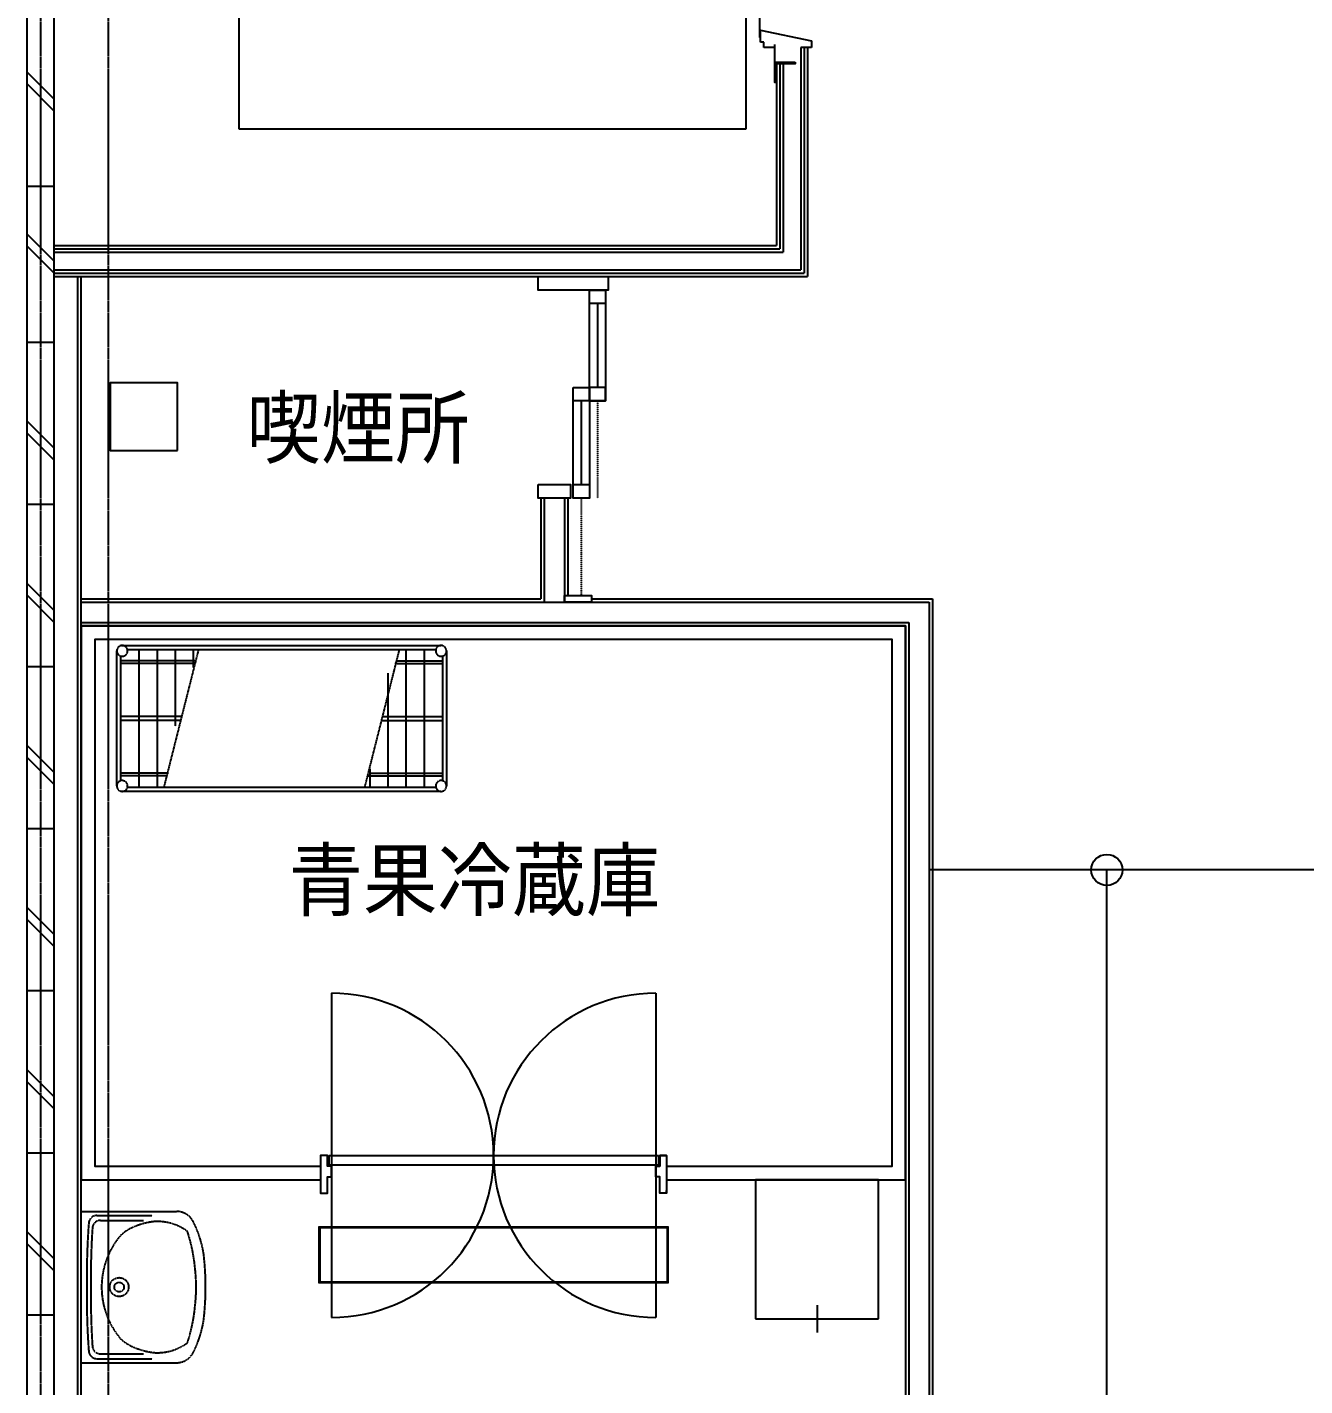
# Model space of a CAD drawing. Header units: millimetres. Extents: x 0 to 181737, y 0 to 59400.
# Drawn here: x 109800 to 114528, y 29162 to 34191 of the extents above; entities that cross this region are included whole.
import ezdxf
from ezdxf.enums import TextEntityAlignment as Align

# ---------------------------------------------------------------- set-up
doc = ezdxf.new("R2010")
doc.units = ezdxf.units.MM
doc.header["$LTSCALE"] = 0.2
for name, pattern in [('CENTER', [50.8, 31.75, -6.35, 6.35, -6.35]), ('DASH_0', [1, 0.5, -0.5]), ('HIDDEN2', [0.1875, 0.125, -0.0625])]:
    doc.linetypes.add(name, pattern=pattern)
for name, color, linetype in [('85 shell', 7, 'Continuous'), ('A_室名', 8, 'Continuous'), ('A_建築', 8, 'Continuous'), ('A_建築（下図）', 8, 'Continuous'), ('A_建築（什器）', 8, 'Continuous'), ('A_建築（冷蔵・冷凍庫）', 8, 'Continuous'), ('A_建築（軽鉄下地）', 8, 'Continuous')]:
    doc.layers.add(name, color=color, linetype=linetype)
doc.layers.add('A_通芯', color=8, linetype='CENTER', plot=False)
doc.styles.add('MUSER', font='SIMPLEX.shx', dxfattribs={"height": 300, "bigfont": 'BIGFONT.shx'})
doc.styles.get("Standard").update_dxf_attribs({"font": 'simplex.shx', "width": 0.8, "bigfont": 'extfont2.shx'})

msp = doc.modelspace()

# ---------------------------------------------------------------- linework, layer by layer
at = {"layer": '85 shell'}
for p, q in [((112140.5, 29975.38), (112125.5, 29975.38)), ((112125.5, 29975.38), (112125.5, 29935.38)), ((112135.5, 30015.38), (112135.5, 29980.38)), ((112165.5, 30015.38), (112140.5, 30015.38)), ((112140.5, 30015.38), (112140.5, 29975.38)), ((112165.5, 30015.38), (112165.5, 30005.38)), ((112140.5, 29935.38), (112125.5, 29935.38)), ((112140.5, 29874.88), (112140.5, 29935.38)), ((112165.5, 29874.88), (112140.5, 29874.88)), ((112165.5, 29874.88), (112165.5, 29884.88))]:
    msp.add_line(p, q, dxfattribs=at)
at = {"layer": 'A_建築', "linetype": 'Continuous'}
for p, q in [((112513, 34135), (112513, 34180)), ((112513, 34180), (112702.5, 34140)), ((112526, 34135), (112513, 34135)), ((112526, 34115), (112526, 34135)), ((112566.5, 34115), (112526, 34115)), ((112566.5, 34061), (112566.5, 34126.35)), ((112702.5, 34115), (112662.5, 34115)), ((112702.5, 34140), (112702.5, 34115)), ((114650, 31071.7), (113135.2, 31071.7)), ((113795, 28071.7), (113795, 31071.7))]:
    msp.add_line(p, q, dxfattribs=at)
at = {"layer": 'A_建築'}
for p, q in [((112687.5, 34115), (112687.5, 33267.5)), ((112572.5, 34055), (112572.5, 33382.5)), ((109900, 33382.5), (112572.5, 33382.5)), ((109900, 33267.5), (112687.5, 33267.5)), ((110000, 29085), (110000, 33267.5)), ((111910, 33167.5), (111910, 32857.5)), ((111850, 32807.5), (111850, 32497.5)), ((111700, 32447.5), (111700, 32075)), ((111800, 32447.5), (111800, 32087.5)), ((110000, 32075), (111700, 32075)), ((111887.5, 32075), (113150, 32075)), ((113150, 32075), (113150, 26201.53)), ((110000, 31975), (113050, 31975)), ((113050, 31975), (113050, 26201.53))]:
    msp.add_line(p, q, dxfattribs=at)
at = {"layer": 'A_建築', "linetype": 'DASH_0', "ltscale": 0.5}
for p, q in [((111910, 32807.5), (111910, 32447.5)), ((111850, 32447.5), (111850, 32087.5))]:
    msp.add_line(p, q, dxfattribs=at)
at = {"layer": 'A_建築'}
for points in [[(112641.5, 34061), (112641.5, 34055), (112572.5, 34055), (112572.5, 33986), (112566.5, 33986), (112566.5, 34061)], [(111690, 33267.5), (111950, 33267.5), (111950, 33217.5), (111690, 33217.5)], [(111940, 32807.5), (111880, 32807.5), (111880, 33217.5), (111940, 33217.5)], [(111880, 33217.5), (111940, 33217.5), (111940, 33167.5), (111880, 33167.5)], [(111820, 32857.5), (111880, 32857.5), (111880, 32447.5), (111820, 32447.5)], [(111820, 32857.5), (111880, 32857.5), (111880, 32807.5), (111820, 32807.5)], [(111880, 32807.5), (111940, 32807.5), (111940, 32857.5), (111880, 32857.5)], [(111690, 32497.5), (111810, 32497.5), (111810, 32447.5), (111690, 32447.5)], [(111820, 32497.5), (111880, 32497.5), (111880, 32447.5), (111820, 32447.5)], [(111787.5, 32087.5), (111887.5, 32087.5), (111887.5, 32062.5), (111787.5, 32062.5)]]:
    msp.add_lwpolyline(points, close=True, dxfattribs=at)
at = {"layer": 'A_建築', "linetype": 'Continuous', "lineweight": 0}
for points in [[(110879.5, 29752.28), (112171.5, 29752.28), (112171.5, 29542.28), (110879.5, 29542.28)], [(110882.5, 29749.28), (112168.5, 29749.28), (112168.5, 29545.28), (110882.5, 29545.28)], [(110884.5, 29747.28), (112166.5, 29747.28), (112166.5, 29547.28), (110884.5, 29547.28)]]:
    msp.add_lwpolyline(points, close=True, dxfattribs=at)
at = {"layer": 'A_建築', "linetype": 'Continuous'}
msp.add_circle((113795, 31071.7), 57.59, dxfattribs=at)
at = {"layer": 'A_建築（下図）', "linetype": 'Continuous'}
for p, q in [((110584.08, 33813), (110584.08, 35613)), ((112459.08, 35613), (112459.08, 33813)), ((112510.08, 35207), (112510.08, 34153)), ((112459.08, 33813), (110584.08, 33813))]:
    msp.add_line(p, q, dxfattribs=at)
at = {"layer": 'A_建築（下図）', "color": 8, "linetype": 'Continuous'}
for p, q in [((109800, 17533.21), (109800, 35417)), ((109900, 17625.5), (109900, 35417)), ((109800, 34024.68), (109900, 33924.68)), ((109800, 33980.36), (109900, 33880.36)), ((109899.65, 33601.24), (109799.65, 33601.24)), ((109800, 33424.68), (109900, 33324.68)), ((109800, 33380.36), (109900, 33280.36)), ((109800, 33025), (109900, 33025)), ((109800, 32732.33), (109900, 32632.33)), ((109800, 32688), (109900, 32588)), ((109800, 32425), (109900, 32425)), ((109800, 32132.33), (109900, 32032.33)), ((109800, 32088), (109900, 31988)), ((109800, 31825), (109900, 31825)), ((109800, 31532.33), (109900, 31432.33)), ((109800, 31488), (109900, 31388)), ((109800, 31225), (109900, 31225)), ((109800, 30932.33), (109900, 30832.33)), ((109800, 30888), (109900, 30788)), ((109800, 30625), (109900, 30625)), ((109800, 30332.33), (109900, 30232.33)), ((109800, 30288), (109900, 30188)), ((109800, 30025), (109900, 30025)), ((109800, 29732.33), (109900, 29632.33)), ((109800, 29688), (109900, 29588)), ((109800, 29425), (109900, 29425))]:
    msp.add_line(p, q, dxfattribs=at)
at = {"layer": 'A_建築（什器）', "color": 8, "linetype": 'HIDDEN2', "ltscale": 50}
for p, q in [((110131.33, 31382.33), (110131.33, 31882.33)), ((110148.33, 31902.33), (111331.33, 31902.33)), ((110170.69, 31887.33), (111311.96, 31887.33)), ((110213.33, 31887.33), (110213.33, 31377.33)), ((110280.33, 31887.33), (110280.33, 31377.33)), ((110306.33, 31377.33), (110434.86, 31887.33)), ((110347.33, 31887.33), (110347.33, 31603.22)), ((110414.33, 31887.33), (110414.33, 31819.28)), ((111176.33, 31887.33), (111047.79, 31377.33)), ((111202.33, 31377.33), (111202.33, 31887.33)), ((111269.33, 31377.33), (111269.33, 31887.33)), ((111351.33, 31882.33), (111351.33, 31382.33)), ((110146.33, 31401.7), (110146.33, 31862.97)), ((110422.14, 31845.18), (110146.33, 31845.18)), ((110419.12, 31835.18), (110146.33, 31835.18)), ((111160.59, 31835.18), (111336.33, 31835.18)), ((111163.61, 31845.18), (111336.33, 31845.18)), ((111336.33, 31862.97), (111336.33, 31401.7)), ((111135.33, 31377.33), (111135.33, 31799.45)), ((110372.86, 31639.83), (110146.33, 31639.83)), ((111114.32, 31639.83), (111336.33, 31639.83)), ((110368.33, 31624.83), (110146.33, 31624.83)), ((111109.8, 31624.83), (111336.33, 31624.83)), ((110322.06, 31429.48), (110146.33, 31429.48)), ((111063.53, 31429.48), (111336.33, 31429.48)), ((111068.33, 31377.33), (111068.33, 31445.39)), ((110319.04, 31419.48), (110146.33, 31419.48)), ((111311.96, 31377.33), (110170.69, 31377.33)), ((111060.51, 31419.48), (111336.33, 31419.48)), ((111331.33, 31362.33), (110148.33, 31362.33)), ((112950, 29925.38), (112495, 29925.38)), ((112495, 29925.38), (112495, 29410.38)), ((112950, 29410.38), (112950, 29925.38)), ((110000.04, 29807.78), (110352.04, 29807.78)), ((110000.04, 29247.78), (110000.04, 29807.78)), ((110057.37, 29792.78), (110262.22, 29792.78)), ((110070.94, 29774.78), (110230.43, 29774.78)), ((110020.04, 29563.03), (110020.04, 29492.53)), ((110035.04, 29563.03), (110035.04, 29492.53)), ((112722.5, 29460.38), (112722.5, 29360.38)), ((112495, 29410.38), (112950, 29410.38)), ((110070.94, 29280.78), (110230.43, 29280.78)), ((110000.04, 29247.78), (110352.04, 29247.78)), ((110057.37, 29262.78), (110262.22, 29262.78))]:
    msp.add_line(p, q, dxfattribs=at)
at = {"layer": 'A_建築（什器）'}
msp.add_lwpolyline([(110356.23, 32623.85), (110356.23, 32873.85), (110106.23, 32873.85), (110106.23, 32623.85)], close=True, dxfattribs=at)
at = {"layer": 'A_建築（什器）', "color": 8, "linetype": 'HIDDEN2', "ltscale": 50}
for radius in [35, 17.75]:
    msp.add_circle((110140.04, 29527.78), radius, dxfattribs=at)
for centre, radius, start, end in [((110151.33, 31882.33, 10), 20, 90, 180), ((110151.33, 31882.33, 10), 20, 180, 90), ((111331.33, 31882.33, 10), 20, 90, 0), ((111331.33, 31882.33, 10), 20, 0, 90), ((110151.33, 31382.33, 10), 20, 270, 180), ((110151.33, 31382.33, 10), 20, 180, 270), ((111331.33, 31382.33, 10), 20, 0, 270), ((111331.33, 31382.33, 10), 20, 270, 0), ((110057.37, 29762.78), 30, 89.9994, 175.05638), ((110070.94, 29744.78), 30, 90.00055, 175.54985), ((110297.54, 29511.64), 260, 95.7718, 115.6538), ((110277.43, 29710.62), 60, 90, 95.77177), ((110281.15, 29583.13), 187.53, 53.47796, 91.13807), ((110352.04, 29737.78), 70, 26.85729, 89.99973), ((110057.63, 29588.69), 400, 8.89208, 26.85755), ((112775.2, 29563.04), 2755.17, 175.78873, 180.00024), ((112866.68, 29563.04), 2831.64, 176.27289, 180.00018), ((110370.15, 29527.78), 295.11, 139.5846, 220.41639), ((110254.24, 29601.78), 160, 115.65297, 132.833), ((109797.45, 29538.92), 626.4, 4.83402, 18.129), ((109412.48, 29527.82), 1047.56, 359.99783, 6.7267), ((109825.04, 29527.78), 600, 0.00008, 6.11675), ((109825.04, 29527.78), 600, 353.88331, 0.00008), ((109412.48, 29527.74), 1047.56, 353.2733, 0.00217), ((112775.2, 29492.51), 2755.17, 179.99954, 184.21104), ((112866.67, 29492.51), 2831.63, 179.9996, 183.72692), ((109797.45, 29516.63), 626.4, 341.87098, 355.16583), ((110057.63, 29466.87), 400, 333.14244, 351.10792), ((110254.25, 29453.78), 160, 227.16704, 244.34699), ((110281.15, 29472.43), 187.53, 268.8619, 306.52223), ((110057.37, 29292.78), 30, 184.94362, 270.0006), ((110070.94, 29310.78), 30, 184.45214, 269.99953), ((110297.54, 29543.92), 260, 244.34686, 264.22876), ((110277.43, 29344.94), 60, 264.22775, 270), ((110352.04, 29317.78), 70, 270.00027, 333.14271)]:
    msp.add_arc(centre, radius, start, end, dxfattribs=at)
at = {"layer": 'A_建築（冷蔵・冷凍庫）'}
for p, q in [((110925.5, 30615.38), (110925.5, 29415.38)), ((112125.5, 30615.38), (112125.5, 29415.38)), ((110915.5, 30015.38), (112135.5, 30015.38)), ((110915.5, 30015.38), (110915.5, 29980.38)), ((110915.5, 29980.38), (112135.5, 29980.38))]:
    msp.add_line(p, q, dxfattribs=at)
for points in [[(112165.5, 29925.38), (113050, 29925.38), (113050, 31975), (110000.02, 31975), (110000.02, 29925.38), (110885.5, 29925.38)], [(112165.5, 29975.38), (113000, 29975.38), (113000, 31925), (110050.02, 31925), (110050.02, 29975.38), (110885.5, 29975.38)]]:
    msp.add_lwpolyline(points, dxfattribs=at)
for points in [[(110885.5, 29884.88), (110885.5, 29874.88), (110910.5, 29874.88), (110910.49, 29935.38), (110925.5, 29935.38), (110925.5, 29975.38), (110910.5, 29975.38), (110910.5, 30015.38), (110885.5, 30015.38), (110885.5, 30005.38)], [(112165.5, 29884.88), (112165.5, 29874.88), (112140.5, 29874.88), (112140.5, 29935.38), (112125.5, 29935.38), (112125.5, 29975.38), (112140.5, 29975.38), (112140.5, 30015.38), (112165.5, 30015.38), (112165.5, 30005.38)]]:
    msp.add_lwpolyline(points, close=True, dxfattribs=at)
for centre, start, end in [((110925.5, 30015.38), 270, 90), ((112125.5, 30015.38), 90, 270)]:
    msp.add_arc(centre, 600, start, end, dxfattribs=at)
at = {"layer": 'A_建築（軽鉄下地）', "color": 8, "ltscale": 50}
for p, q in [((112662.5, 34115), (112662.5, 33292.5)), ((112675, 34115), (112675, 33280)), ((112585, 34055), (112585, 33370)), ((112597.5, 34055), (112597.5, 33357.5)), ((109900, 33370), (112585, 33370)), ((109900, 33357.5), (112597.5, 33357.5)), ((109900, 33292.5), (112662.5, 33292.5)), ((109900, 33280), (112675, 33280)), ((109987.5, 29085), (109987.5, 33267.5)), ((111712.5, 32447.5), (111712.5, 32062.5)), ((111787.5, 32447.5), (111787.5, 32062.5)), ((110000, 32062.5), (113137.5, 32062.5)), ((113137.5, 32062.5), (113137.5, 26201.53)), ((110000, 31987.5), (113062.5, 31987.5)), ((113062.5, 31987.5), (113062.5, 26201.53))]:
    msp.add_line(p, q, dxfattribs=at)
at = {"layer": 'A_通芯', "color": 8}
for points in [[(109850, 14565.35), (109850, 46450.31)], [(110100, 14565.35), (110100, 46450.31)]]:
    msp.add_lwpolyline(points, dxfattribs=at)

# ---------------------------------------------------------------- texts
at = {"layer": 'A_室名'}
msp.add_text('喫煙所', height=250, dxfattribs=at).set_placement((110611.88, 32824.94), align=Align.TOP_LEFT)
msp.add_text('青果冷蔵庫', height=250, dxfattribs=at).set_placement((111455.16, 31025.84), align=Align.MIDDLE_CENTER)
at = {"layer": 'A_建築（什器）', "color": 8, "linetype": 'HIDDEN2', "ltscale": 50, "style": 'MUSER', "flags": 3}
msp.add_attdef('CODE', (112950, 29925.38), 'AC4518SS', height=0.01, rotation=180, dxfattribs=at)

doc.saveas('drawing.dxf')
